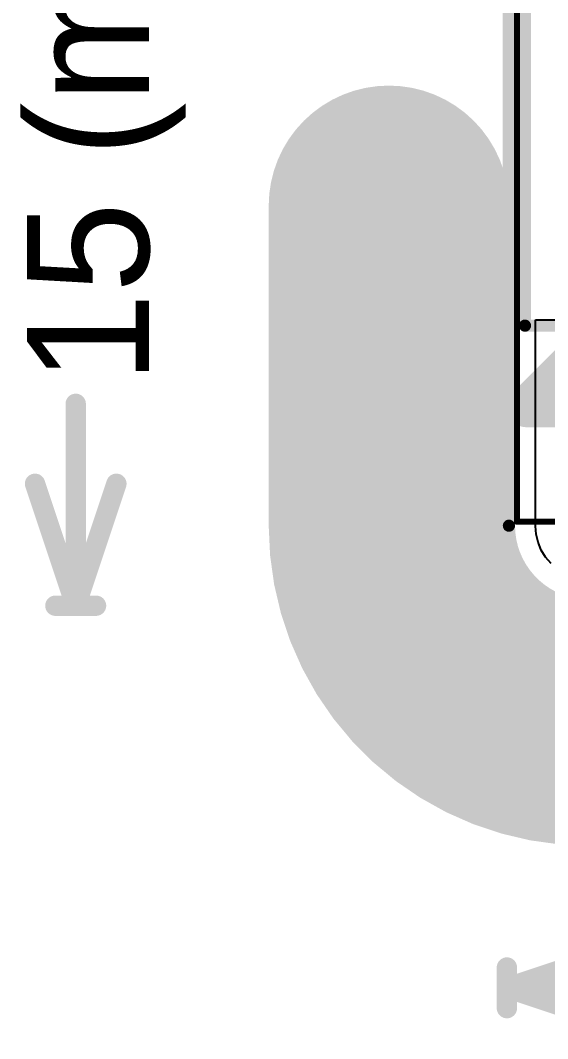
# Model space of a CAD drawing. Extents: x 122.9 to 153, y 141.4 to 165.6.
# Drawn here: x 122.92 to 129.51, y 142.18 to 154.91 of the extents above; entities that cross this region are included whole.
import ezdxf

# ---------------------------------------------------------------- set-up
doc = ezdxf.new("R2010")
doc.units = 0
doc.layers.get('0').update_dxf_attribs({"linetype": 'CONTINUOUS'})
for name, color, linetype in [('BOTTOMLAYER', 5, 'CONTINUOUS'), ('BOTTOMOVERLAY', 54, 'CONTINUOUS'), ('BOTTOMSOLDER', 6, 'CONTINUOUS'), ('KEEPOUTLAYER', 6, 'CONTINUOUS'), ('MECHANICAL1', 6, 'CONTINUOUS'), ('MECHANICAL2', 216, 'CONTINUOUS'), ('MIDLAYER1', 16, 'CONTINUOUS'), ('MIDLAYER2', 76, 'CONTINUOUS'), ('MULTILAYER', 9, 'CONTINUOUS'), ('TOPLAYER', 1, 'CONTINUOUS'), ('TOPOVERLAY', 2, 'CONTINUOUS')]:
    doc.layers.add(name, color=color, linetype=linetype)

# ---------------------------------------------------------------- blocks, each defined once
blk = doc.blocks.new('FPC_8P_1MM_6')
at = {"layer": 'TOPOVERLAY', "const_width": 0.0762}
for points in [[(9.95, -5.399999), (9.95, -4.05)], [(9.95, -5.399999), (-2.949999, -5.399999)]]:
    blk.add_lwpolyline(points, dxfattribs=at)
at = {"layer": 'TOPOVERLAY', "const_width": 0.0381}
blk.add_lwpolyline([(9.93095, -5.399999, 1), (9.96905, -5.399999, 1)], format="xyb", close=True, dxfattribs=at)
blk.add_lwpolyline([(9.93095, -5.399999, 1), (9.96905, -5.399999, 1)], format="xyb", close=True, dxfattribs=at)
blk = doc.blocks.new('SIP6P_1_27MM_B_48')
at = {"layer": 'BOTTOMLAYER', "const_width": 0.499999}
for points in [[(1.019998, 0, 1), (1.519997, 0, 1)], [(2.29, 0, 1), (2.789999, 0, 1)], [(3.56, 0, 1), (4.059999, 0, 1)], [(4.830003, 0, 1), (5.330002, 0, 1)], [(6.1, 0, 1), (6.6, 0, 1)]]:
    blk.add_lwpolyline(points, format="xyb", close=True, dxfattribs=at)
at = {"layer": 'BOTTOMLAYER'}
blk.add_solid([(0.499999, -0.499999), (0.499999, 0.499999), (-0.499999, -0.499999), (-0.499999, 0.499999)], dxfattribs=at)
at = {"layer": 'BOTTOMOVERLAY'}
for points, const_width in [([(-1.840601, 0.975799), (-1.205601, 0.340799)], 0.508), ([(-1.840601, 0.975799), (-1.840601, -0.294201)], 0.508), ([(-0.825, 1.000001), (-0.825, -1.000001)], 0.1524), ([(-0.825, 1.000001), (7.175, 1.000001)], 0.1524), ([(7.175, 1.000001), (7.175, -1.000001)], 0.1524), ([(-1.205601, 0.340799), (-1.840601, -0.294201)], 0.508), ([(-0.825, -1.000001), (7.175, -1.000001)], 0.1524)]:
    blk.add_lwpolyline(points, dxfattribs=dict(at, const_width=const_width))
for points, const_width in [([(-1.967601, 0.975799, 1), (-1.713601, 0.975799, 1)], 0.254), ([(-1.967601, 0.975799, 1), (-1.713601, 0.975799, 1)], 0.254), ([(-0.8631, 1.000001, 1), (-0.7869, 1.000001, 1)], 0.0762), ([(-0.8631, 1.000001, 1), (-0.7869, 1.000001, 1)], 0.0762), ([(7.1369, 1.000001, 1), (7.2131, 1.000001, 1)], 0.0762), ([(7.1369, 1.000001, 1), (7.2131, 1.000001, 1)], 0.0762), ([(-1.332601, 0.340799, 1), (-1.078601, 0.340799, 1)], 0.254), ([(-1.332601, 0.340799, 1), (-1.078601, 0.340799, 1)], 0.254), ([(-1.967601, -0.294201, 1), (-1.713601, -0.294201, 1)], 0.254), ([(-1.967601, -0.294201, 1), (-1.713601, -0.294201, 1)], 0.254), ([(-0.8631, -1.000001, 1), (-0.7869, -1.000001, 1)], 0.0762), ([(-0.8631, -1.000001, 1), (-0.7869, -1.000001, 1)], 0.0762), ([(7.1369, -1.000001, 1), (7.2131, -1.000001, 1)], 0.0762), ([(7.1369, -1.000001, 1), (7.2131, -1.000001, 1)], 0.0762)]:
    blk.add_lwpolyline(points, format="xyb", close=True, dxfattribs=dict(at, const_width=const_width))
at = {"layer": 'BOTTOMSOLDER', "const_width": 0.601599}
for points in [[(0.969198, 0, 1), (1.570797, 0, 1)], [(2.2392, 0, 1), (2.840799, 0, 1)], [(3.5092, 0, 1), (4.110799, 0, 1)], [(4.779203, 0, 1), (5.380802, 0, 1)], [(6.0492, 0, 1), (6.650799, 0, 1)]]:
    blk.add_lwpolyline(points, format="xyb", close=True, dxfattribs=at)
at = {"layer": 'BOTTOMSOLDER'}
blk.add_solid([(0.601599, -0.601599), (0.601599, 0.601599), (-0.601599, -0.601599), (-0.601599, 0.601599)], dxfattribs=at)
at = {"layer": 'MIDLAYER1', "const_width": 0.499999}
for points in [[(1.019998, 0, 1), (1.519997, 0, 1)], [(2.29, 0, 1), (2.789999, 0, 1)], [(3.56, 0, 1), (4.059999, 0, 1)], [(4.830003, 0, 1), (5.330002, 0, 1)], [(6.1, 0, 1), (6.6, 0, 1)]]:
    blk.add_lwpolyline(points, format="xyb", close=True, dxfattribs=at)
at = {"layer": 'MIDLAYER1'}
blk.add_solid([(0.499999, -0.499999), (0.499999, 0.499999), (-0.499999, -0.499999), (-0.499999, 0.499999)], dxfattribs=at)
at = {"layer": 'MIDLAYER2', "const_width": 0.499999}
for points in [[(1.019998, 0, 1), (1.519997, 0, 1)], [(2.29, 0, 1), (2.789999, 0, 1)], [(3.56, 0, 1), (4.059999, 0, 1)], [(4.830003, 0, 1), (5.330002, 0, 1)], [(6.1, 0, 1), (6.6, 0, 1)]]:
    blk.add_lwpolyline(points, format="xyb", close=True, dxfattribs=at)
at = {"layer": 'MIDLAYER2'}
blk.add_solid([(0.499999, -0.499999), (0.499999, 0.499999), (-0.499999, -0.499999), (-0.499999, 0.499999)], dxfattribs=at)
at = {"layer": 'MULTILAYER', "const_width": 0.499999}
for points in [[(1.019998, 0, 1), (1.519997, 0, 1)], [(2.29, 0, 1), (2.789999, 0, 1)], [(3.56, 0, 1), (4.059999, 0, 1)], [(4.830003, 0, 1), (5.330002, 0, 1)], [(6.1, 0, 1), (6.6, 0, 1)]]:
    blk.add_lwpolyline(points, format="xyb", close=True, dxfattribs=at)
at = {"layer": 'MULTILAYER'}
blk.add_solid([(0.499999, -0.499999), (0.499999, 0.499999), (-0.499999, -0.499999), (-0.499999, 0.499999)], dxfattribs=at)
at = {"layer": 'TOPLAYER', "const_width": 0.499999}
for points in [[(1.019998, 0, 1), (1.519997, 0, 1)], [(2.29, 0, 1), (2.789999, 0, 1)], [(3.56, 0, 1), (4.059999, 0, 1)], [(4.830003, 0, 1), (5.330002, 0, 1)], [(6.1, 0, 1), (6.6, 0, 1)]]:
    blk.add_lwpolyline(points, format="xyb", close=True, dxfattribs=at)
at = {"layer": 'TOPLAYER'}
blk.add_solid([(0.499999, -0.499999), (0.499999, 0.499999), (-0.499999, -0.499999), (-0.499999, 0.499999)], dxfattribs=at)

msp = doc.modelspace()

# ---------------------------------------------------------------- linework, layer by layer
at = {"layer": 'BOTTOMLAYER'}
for p, q in [((129.357798, 148.590003), (129.357798, 151.161001)), ((129.357798, 151.161001), (129.472004, 151.161001)), ((129.472004, 151.161001), (129.472004, 151.161003)), ((129.472004, 151.161003), (130.98, 151.161003)), ((129.357176, 148.58368), (129.357798, 148.590003)), ((129.364918, 148.485296), (129.357176, 148.58368)), ((129.389436, 148.38317), (129.364918, 148.485296)), ((129.429629, 148.286137), (129.389436, 148.38317)), ((129.484509, 148.196584), (129.429629, 148.286137)), ((129.552718, 148.116719), (129.484509, 148.196584))]:
    msp.add_line(p, q, dxfattribs=at)
at = {"layer": 'KEEPOUTLAYER', "const_width": 0.1524}
msp.add_lwpolyline([(129.026001, 148.590003), (129.026001, 161.590002)], dxfattribs=at)
at = {"layer": 'KEEPOUTLAYER', "const_width": 0.0762}
msp.add_lwpolyline([(128.987901, 148.590003, 1), (129.064101, 148.590003, 1)], format="xyb", close=True, dxfattribs=at)
msp.add_lwpolyline([(128.987901, 148.590003, 1), (129.064101, 148.590003, 1)], format="xyb", close=True, dxfattribs=at)
at = {"layer": 'KEEPOUTLAYER', "const_width": 0.1524}
msp.add_lwpolyline([(130.026001, 147.590002, -0.414214), (129.026001, 148.590003)], format="xyb", dxfattribs=at)
at = {"layer": 'MECHANICAL1'}
for points, const_width in [([(129.026001, 148.590003), (129.026001, 161.590002)], 0.1524), ([(123.615801, 147.590002), (123.615801, 150.113081)], 0.254), ([(123.107801, 149.114002), (123.615801, 147.590002)], 0.254), ([(123.615801, 147.590002), (124.123801, 149.114002)], 0.254), ([(123.361801, 147.590002), (123.869801, 147.590002)], 0.254), ([(129.000601, 142.814802), (130.524601, 143.322802)], 0.254), ([(129.000601, 142.560802), (129.000601, 143.068802)], 0.254), ([(129.000601, 142.814802), (130.524601, 142.306802)], 0.254), ([(129.000601, 142.814802), (134.523681, 142.814802)], 0.254)]:
    msp.add_lwpolyline(points, dxfattribs=dict(at, const_width=const_width))
for points, const_width in [([(123.552301, 150.113081, 1), (123.679301, 150.113081, 1)], 0.127), ([(123.044301, 149.114002, 1), (123.171301, 149.114002, 1)], 0.127), ([(124.060301, 149.114002, 1), (124.187301, 149.114002, 1)], 0.127), ([(128.987901, 148.590003, 1), (129.064101, 148.590003, 1)], 0.0762), ([(128.987901, 148.590003, 1), (129.064101, 148.590003, 1)], 0.0762), ([(123.298301, 147.590002, 1), (123.425301, 147.590002, 1)], 0.127), ([(123.552301, 147.590002, 1), (123.679301, 147.590002, 1)], 0.127), ([(123.552301, 147.590002, 1), (123.679301, 147.590002, 1)], 0.127), ([(123.552301, 147.590002, 1), (123.679301, 147.590002, 1)], 0.127), ([(123.806301, 147.590002, 1), (123.933301, 147.590002, 1)], 0.127), ([(128.937101, 143.068802, 1), (129.064101, 143.068802, 1)], 0.127), ([(128.937101, 142.814802, 1), (129.064101, 142.814802, 1)], 0.127), ([(128.937101, 142.814802, 1), (129.064101, 142.814802, 1)], 0.127), ([(128.937101, 142.814802, 1), (129.064101, 142.814802, 1)], 0.127), ([(128.937101, 142.560802, 1), (129.064101, 142.560802, 1)], 0.127)]:
    msp.add_lwpolyline(points, format="xyb", close=True, dxfattribs=dict(at, const_width=const_width))
at = {"layer": 'MECHANICAL1', "const_width": 0.1524}
msp.add_lwpolyline([(130.026001, 147.590002, -0.414214), (129.026001, 148.590003)], format="xyb", dxfattribs=at)
at = {"layer": 'MECHANICAL2', "const_width": 2.999999}
for points in [[(127.526001, 148.590003), (127.526001, 152.590002)], [(130.026001, 146.090002), (137.026, 146.090002)]]:
    msp.add_lwpolyline(points, dxfattribs=at)
at = {"layer": 'MECHANICAL2', "const_width": 1.5}
for points in [[(126.776002, 152.590002, 1), (128.275999, 152.590002, 1)], [(126.776002, 148.590003, 1), (128.275999, 148.590003, 1)], [(126.776002, 148.590003, 1), (128.275999, 148.590003, 1)], [(129.276003, 146.090002, 1), (130.776, 146.090002, 1)], [(129.276003, 146.090002, 1), (130.776, 146.090002, 1)]]:
    msp.add_lwpolyline(points, format="xyb", close=True, dxfattribs=at)
at = {"layer": 'MECHANICAL2', "const_width": 2.999999}
msp.add_lwpolyline([(130.026001, 146.090002, -0.414214), (127.526001, 148.590003)], format="xyb", dxfattribs=at)
at = {"layer": 'MIDLAYER1'}
for p, q in [((129.357798, 148.590003), (129.357798, 151.161001)), ((129.357798, 151.161001), (129.472004, 151.161001)), ((129.472004, 151.161001), (129.472004, 151.161003)), ((129.472004, 151.161003), (130.98, 151.161003)), ((129.357176, 148.58368), (129.357798, 148.590003)), ((129.364918, 148.485296), (129.357176, 148.58368)), ((129.389436, 148.38317), (129.364918, 148.485296)), ((129.429629, 148.286137), (129.389436, 148.38317)), ((129.484509, 148.196584), (129.429629, 148.286137)), ((129.552718, 148.116719), (129.484509, 148.196584))]:
    msp.add_line(p, q, dxfattribs=at)
at = {"layer": 'MIDLAYER2'}
for p, q in [((129.357798, 148.590003), (129.357798, 151.161001)), ((129.357798, 151.161001), (129.472004, 151.161001)), ((129.472004, 151.161001), (129.472004, 151.161003)), ((129.472004, 151.161003), (130.98, 151.161003)), ((129.357176, 148.58368), (129.357798, 148.590003)), ((129.364918, 148.485296), (129.357176, 148.58368)), ((129.389436, 148.38317), (129.364918, 148.485296)), ((129.429629, 148.286137), (129.389436, 148.38317)), ((129.484509, 148.196584), (129.429629, 148.286137)), ((129.552718, 148.116719), (129.484509, 148.196584))]:
    msp.add_line(p, q, dxfattribs=at)
at = {"layer": 'TOPLAYER'}
for p, q in [((129.357798, 148.590003), (129.357798, 151.161001)), ((129.357798, 151.161001), (129.472004, 151.161001)), ((129.472004, 151.161001), (129.472004, 151.161003)), ((129.472004, 151.161003), (130.98, 151.161003)), ((129.357176, 148.58368), (129.357798, 148.590003)), ((129.364918, 148.485296), (129.357176, 148.58368)), ((129.389436, 148.38317), (129.364918, 148.485296)), ((129.429629, 148.286137), (129.389436, 148.38317)), ((129.484509, 148.196584), (129.429629, 148.286137)), ((129.552718, 148.116719), (129.484509, 148.196584))]:
    msp.add_line(p, q, dxfattribs=at)

# ---------------------------------------------------------------- block references
for name, p, rotation in [('FPC_8P_1MM_6', (134.526, 158.590003), 270), ('SIP6P_1_27MM_B_48', (130.226001, 151.915002), 90)]:
    msp.add_blockref(name, p, dxfattribs=dict(rotation=rotation))

# ---------------------------------------------------------------- texts
at = {"layer": 'MECHANICAL1'}
msp.add_text('15 (mm)', height=1.524, rotation=90, dxfattribs=at).set_placement((124.529954, 150.367081))

doc.saveas('drawing.dxf')
